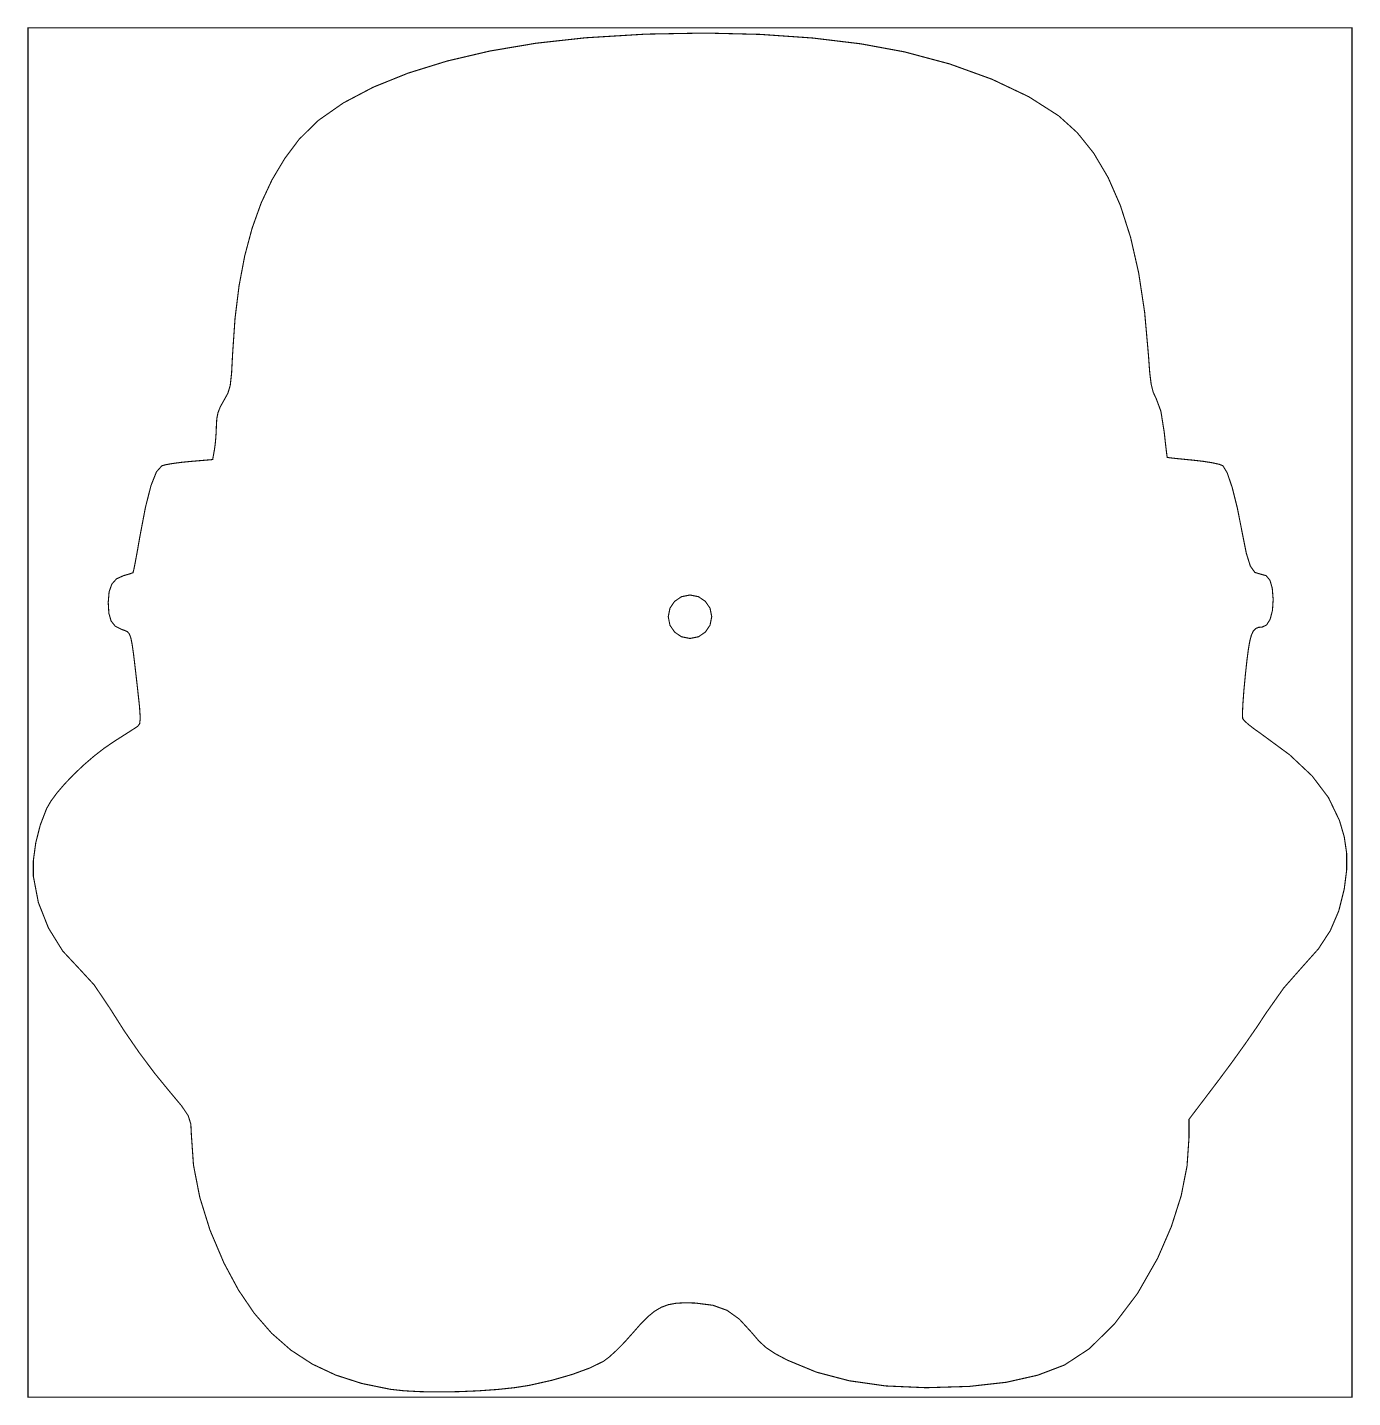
# Model space of a CAD drawing. Extents: x 0.7 to 10.2, y 2.9 to 23.1.
# Drawn here: x 0.7 to 10.23, y 2.87 to 12.73 of the extents above; entities that cross this region are included whole.
import ezdxf

# ---------------------------------------------------------------- set-up
doc = ezdxf.new("R2010")
doc.units = 0
doc.layers.get('0').update_dxf_attribs({"linetype": 'CONTINUOUS'})

msp = doc.modelspace()

# ---------------------------------------------------------------- linework, layer by layer
at = {"color": 1, "const_width": 0.00787}
for points in [[(0.70361, 12.7264), (10.2258, 12.7264), (10.2258, 2.8781), (0.70361, 2.8781), (0.70361, 12.7264)], [(5.57497, 12.6897), (5.14669, 12.682), (4.71257, 12.6556), (4.35872, 12.6167), (4.02599, 12.5605), (3.71761, 12.4883), (3.43685, 12.4012), (3.1869, 12.3003), (2.97103, 12.1867), (2.79249, 12.0617), (2.65446, 11.9264), (2.54975, 11.7865), (2.45856, 11.6335), (2.38043, 11.4665), (2.31515, 11.2844), (2.26232, 11.0863), (2.22163, 10.871), (2.19282, 10.6376), (2.17551, 10.385), (2.16792, 10.2413), (2.1581, 10.1543), (2.14106, 10.0979), (2.11193, 10.0458), (2.08675, 10.0011), (2.07053, 9.95953), (2.06168, 9.91581), (2.05871, 9.86464), (2.05724, 9.82086), (2.05414, 9.77408), (2.04986, 9.72999), (2.04482, 9.69407), (2.03201, 9.62164), (1.86925, 9.60786), (1.80285, 9.60118), (1.74257, 9.59315), (1.69493, 9.58475), (1.66667, 9.57699), (1.6275, 9.5331), (1.58826, 9.43403), (1.5485, 9.27794), (1.5076, 9.06299), (1.49056, 8.96533), (1.47569, 8.88471), (1.46457, 8.82943), (1.45888, 8.80789), (1.43599, 8.79958), (1.3896, 8.78608), (1.34022, 8.76351), (1.30659, 8.72564), (1.28722, 8.67008), (1.28093, 8.59457), (1.28554, 8.51568), (1.30165, 8.46001), (1.3316, 8.4229), (1.37777, 8.39947), (1.40132, 8.39193), (1.41906, 8.38314), (1.43257, 8.36746), (1.44336, 8.33903), (1.45296, 8.29215), (1.46306, 8.22108), (1.47515, 8.12007), (1.49078, 7.98329), (1.50613, 7.84164), (1.51139, 7.76042), (1.50672, 7.72043), (1.49219, 7.70247), (1.46989, 7.68782), (1.43044, 7.66237), (1.37939, 7.62978), (1.32232, 7.59347), (1.24995, 7.54389), (1.17556, 7.48583), (1.10189, 7.42204), (1.03157, 7.35519), (0.96728, 7.28797), (0.91173, 7.22299), (0.86757, 7.16292), (0.83751, 7.11046), (0.79205, 6.99219), (0.75977, 6.86507), (0.74257, 6.73904), (0.7424, 6.62375), (0.77843, 6.4356), (0.85096, 6.25222), (0.95361, 6.08643), (1.08002, 5.95101), (1.17985, 5.84256), (1.29183, 5.67638), (1.39426, 5.51465), (1.50319, 5.35644), (1.61436, 5.20763), (1.72374, 5.07383), (1.80968, 4.97114), (1.85607, 4.90181), (1.875, 4.84158), (1.87869, 4.76639), (1.89404, 4.54606), (1.93913, 4.31549), (2.01264, 4.07904), (2.11367, 3.8411), (2.21724, 3.64844), (2.331, 3.48068), (2.45632, 3.33675), (2.59483, 3.21539), (2.74789, 3.11556), (2.9171, 3.03614), (3.10394, 2.97592), (3.30989, 2.93381), (3.30994, 2.93381), (3.40717, 2.92312), (3.52588, 2.91683), (3.65935, 2.91482), (3.80067, 2.91689), (3.94303, 2.92285), (4.07958, 2.93251), (4.20356, 2.94564), (4.30811, 2.96208), (4.47038, 2.99849), (4.61778, 3.04081), (4.74387, 3.08703), (4.84212, 3.13499), (4.88271, 3.16515), (4.93604, 3.21365), (4.99517, 3.27382), (5.05311, 3.33892), (5.1104, 3.40435), (5.16178, 3.45611), (5.21007, 3.49544), (5.25819, 3.52382), (5.30881, 3.54253), (5.3649, 3.5529), (5.42931, 3.55632), (5.50478, 3.55414), (5.62978, 3.53819), (5.73079, 3.50185), (5.81928, 3.43896), (5.9069, 3.34353), (5.96143, 3.27983), (6.01351, 3.23232), (6.0765, 3.19054), (6.1639, 3.14404), (6.37435, 3.05707), (6.61014, 2.99511), (6.87244, 2.95796), (7.16271, 2.94526), (7.47358, 2.95464), (7.73921, 2.98438), (7.96528, 3.03532), (8.15756, 3.10846), (8.33626, 3.22575), (8.5154, 3.40186), (8.68321, 3.62349), (8.82807, 3.87711), (8.92649, 4.1046), (8.99696, 4.32585), (9.03928, 4.54064), (9.0535, 4.74858), (9.0535, 4.87636), (9.26981, 5.16151), (9.36339, 5.2876), (9.45828, 5.41992), (9.54346, 5.54292), (9.60781, 5.64074), (9.73449, 5.82064), (9.87033, 5.97472), (9.98415, 6.10238), (10.0694, 6.23313), (10.13, 6.37424), (10.1698, 6.53293), (10.1868, 6.66635), (10.1871, 6.78928), (10.17, 6.90717), (10.1355, 7.02512), (10.056, 7.1906), (9.93892, 7.3456), (9.77729, 7.49772), (9.56418, 7.65446), (9.51893, 7.68636), (9.48031, 7.71664), (9.45236, 7.74186), (9.43929, 7.75857), (9.43756, 7.79238), (9.44075, 7.86399), (9.44819, 7.963), (9.45919, 8.07878), (9.47026, 8.17985), (9.48053, 8.25874), (9.491, 8.31819), (9.50261, 8.36079), (9.51628, 8.38926), (9.53299, 8.40631), (9.55365, 8.41461), (9.57932, 8.41672), (9.61165, 8.43201), (9.63721, 8.47407), (9.6536, 8.53706), (9.65853, 8.61524), (9.65196, 8.69678), (9.63542, 8.75342), (9.60818, 8.78646), (9.56967, 8.79715), (9.52707, 8.80979), (9.49425, 8.85574), (9.46565, 8.94715), (9.43593, 9.09619), (9.40028, 9.27587), (9.36367, 9.42165), (9.3285, 9.5249), (9.29731, 9.57693), (9.27203, 9.58713), (9.22353, 9.59814), (9.15875, 9.60856), (9.08469, 9.61714), (9.01253, 9.62414), (8.95307, 9.63021), (8.91243, 9.63476), (8.89686, 9.63715), (8.89432, 9.65224), (8.88943, 9.69129), (8.88276, 9.74854), (8.87517, 9.81788), (8.85113, 9.96951), (8.81635, 10.0624), (8.79574, 10.1058), (8.78136, 10.1628), (8.77083, 10.2474), (8.76167, 10.3735), (8.73421, 10.682), (8.69146, 10.9639), (8.63346, 11.2193), (8.56022, 11.448), (8.47185, 11.65), (8.36833, 11.8251), (8.24968, 11.9732), (8.116, 12.0943), (7.9011, 12.2316), (7.6359, 12.3576), (7.33328, 12.4671), (7.00608, 12.5546), (6.69336, 12.6122), (6.34576, 12.6541), (5.97054, 12.6801), (5.57497, 12.6897)], [(5.6211, 8.4911), (5.60878, 8.43024), (5.57525, 8.38053), (5.52556, 8.347), (5.46468, 8.33469), (5.40375, 8.347), (5.354, 8.38053), (5.32047, 8.43024), (5.30821, 8.4911), (5.32047, 8.55208), (5.354, 8.60183), (5.40375, 8.63536), (5.46468, 8.64763), (5.52556, 8.63536), (5.57525, 8.60183), (5.60878, 8.55208), (5.6211, 8.4911)]]:
    msp.add_lwpolyline(points, close=True, dxfattribs=at)

doc.saveas('drawing.dxf')
